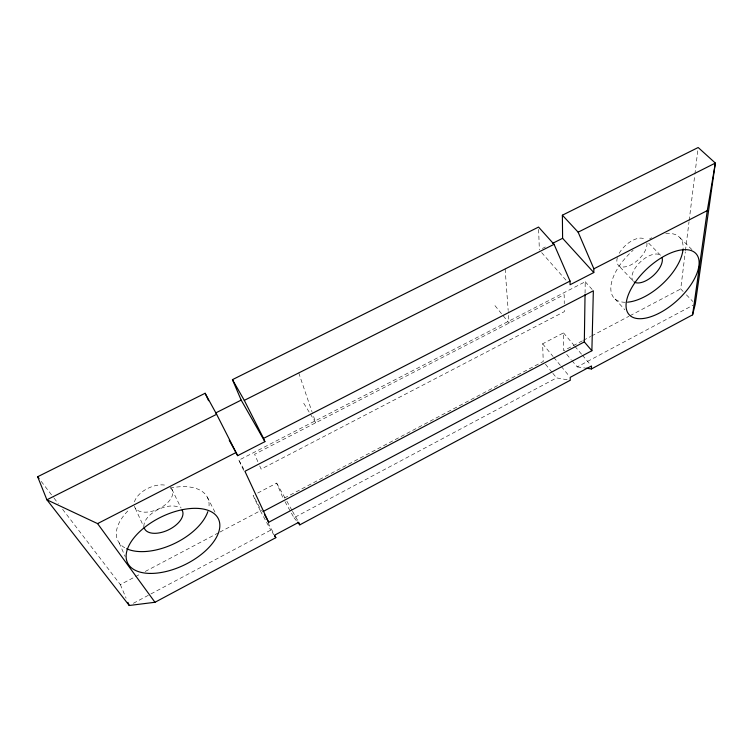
<?xml version="1.0" encoding="UTF-8"?>
<svg xmlns="http://www.w3.org/2000/svg" width="753" height="753" viewBox="0 0 753 753"><rect width="100%" height="100%" fill="white"/><g stroke="black" fill="none" stroke-linecap="round" stroke-linejoin="round"><path stroke-width="0.56" stroke-dasharray="3.77 2.82" d="M585.062 293.322L585.232 281.754L238.88 460.196L243.774 470.691M683.15 291.467L680.721 288.954L685.305 251.85M685.446 250.693L689.023 221.711M689.164 220.554L694.746 175.336M694.887 174.178L697.89 149.828M133.366 603.285L149.903 594.484M150.929 593.929L270.788 530.103L273.932 534.837M284.982 501.649L294.009 517.735L556.571 377.893L570.219 380.284M571.941 360.602L577.203 366.909L693.221 305.116M62.603 509.292L120.339 584.61L140.039 574.21M145.216 571.48L218.841 532.635M219.876 532.089L260.312 510.75L253.121 495.436L261.404 510.713M582.323 340.864L563.677 350.7L563.508 332.873L542.631 343.81L543.242 361.487L283.288 498.637L276.652 483.115L255.163 494.373M583.359 340.318L590.616 336.497M591.651 335.951L628.934 316.279M629.969 315.733L680.721 288.954M542.386 248.481L545.417 246.956M577.203 366.909L584.865 368.01M679.903 237.694L692.063 249.761M648.691 243.172L660.899 255.662A18.806 9.403 -42.6 0 0 640.427 261.893A18.806 9.403 -42.6 0 0 633.565 281.49L618.571 265.461M686.388 294.809L692.864 301.501M615.041 298.988L624.83 309.765M585.232 281.754L592.602 289.961M541.652 252.613L566.971 281.283M563.508 332.873L574.097 345.401M574.859 346.295L581.664 354.343M582.417 355.237L590.738 365.073M566.689 354.305L571.188 359.708M542.631 343.81L553.069 356.498M553.813 357.402L560.524 365.553M561.267 366.466L569.466 376.425M545.464 364.217L552.128 372.424M552.871 373.337L556.571 377.893M494.966 305.624L509.103 323.065L508.256 311.554M294.009 517.735L296.889 521.302M41.217 481.393L53.331 497.196M54.047 498.128L58.32 503.71M303.723 403.241L309.728 413.002M310.33 413.981L315.733 422.772L312.335 412.804M276.652 483.115L286.262 500.199M286.837 501.206L291.919 510.252M292.484 511.259L298.706 522.309M238.88 460.196L243.821 469.26M268.021 522.94L274.101 534.141M260.312 510.75L270.788 530.103M207.273 497.065L215.01 512.219M171.872 489.234L181.078 508.049M135.192 508.096L143.494 526.225M257.865 461.702L254.599 454.294L564.185 294.668L564.261 303.723M259.729 465.928L261.131 469.1L564.326 311.648L564.298 308.25M119.153 542.828L125.177 556.599M120.339 584.61L126.118 598.183M298.743 372.933L311.958 411.703M505.131 268.962L508.171 310.405M538.63 229.364L539.355 250.005M170.583 487.633A20.66 11.577 -25.1 0 1 159.561 508.407A20.66 11.577 -25.1 0 1 134.354 506.242M134.448 501.884A20.66 11.577 -25.1 0 1 147.353 488.612A20.66 11.577 -25.1 0 1 166.479 485.469M646.893 242.965A18.571 9.573 -43 0 1 630.44 265.112A18.571 9.573 -43 0 1 617.526 257.037M619.192 253.3A18.571 9.573 -43 0 1 632.736 240.329A18.571 9.573 -43 0 1 645.434 239.84M143.945 526.592A20.952 11.399 -25.5 0 1 157.396 509.913A20.952 11.399 -25.5 0 1 179.967 507.917M665.765 233.581A44.653 22.326 -42.7 0 1 683.075 248.791M625.357 302.273A44.653 22.326 -42.7 0 1 611.097 284.898A44.653 22.326 -42.7 0 1 633.132 250.269M649.67 238.814A44.653 22.326 -42.7 0 1 651.816 237.76M170.103 488.132A49.745 27.08 -25.5 0 1 208.732 508.247M124.791 547.789A49.745 27.08 -25.5 0 1 129.403 509.386"/><path stroke-width="1.13" d="M264.454 514.534L268.661 522.281L591.877 350.738L584.328 341.918L585.043 294.479M585.956 368.161L591.425 368.951L591.5 365.967L570.219 377.338L570.219 380.284L299.779 524.86L297.614 522.187M591.877 350.738L593.345 290.78L244.923 471.284L268.661 522.281M229.232 440.232L237.656 455.669L264.896 441.653L241.176 400.107L232.442 379.653L538.555 227.077L554.057 244.311L570.04 281.057L570.049 284.766L593.788 272.548L593.882 268.812L578.144 232.178L562.378 215.198L698.182 147.513L715.35 163.062L695.292 304.014L692.591 314.839L591.425 368.951M692.591 314.839L707.283 210.595L715.35 163.062L578.144 232.178M237.656 455.669L216.629 414.301L205.117 393.273L37.65 476.743L46.902 499.804L129.234 605.487L154.977 602.278L275.824 537.67L274.647 535.157L298.706 522.309L299.779 524.86M262.882 511.626L584.328 341.918M216.629 414.301L46.902 499.804L97.579 523.608L236.169 452.459M264.896 441.653L263.541 438.406L570.04 281.057M593.882 268.812L707.283 210.595M215.64 412.964L241.176 400.107M552.495 243.388L562.604 238.306L562.378 215.198M232.442 379.653L244.301 400.361L554.057 244.311M562.604 238.306L593.788 272.548M37.65 476.743L39.071 478.607M97.579 523.608L154.977 602.278M274.563 535.778L275.824 537.67M244.301 400.361L263.541 438.406M205.117 393.273L208.619 400.718M127.897 602.353L129.234 605.487M182.094 510.139A20.952 11.399 -25.5 0 1 167.853 530.159A20.952 11.399 -25.5 0 1 144.134 527.599M662.122 257.855A18.806 9.403 -42.6 0 1 652.635 276.182A18.806 9.403 -42.6 0 1 634.214 281.989M682.952 250.043A44.653 22.326 -42.7 0 1 627.531 302.179M207.828 511.654A49.745 27.08 -25.5 0 1 172.955 544.231A49.745 27.08 -25.5 0 1 126.608 548.721M658.499 313.521A45.246 21.884 -42.4 0 0 696.111 253.78A45.246 21.884 -42.4 0 0 633.217 285.255A45.246 21.884 -42.4 0 0 658.499 313.521M150.176 573.428A50.47 26.628 -25.9 0 0 219.838 525.01A50.47 26.628 -25.9 0 0 148.934 524.173A50.47 26.628 -25.9 0 0 150.176 573.428"/></g></svg>
